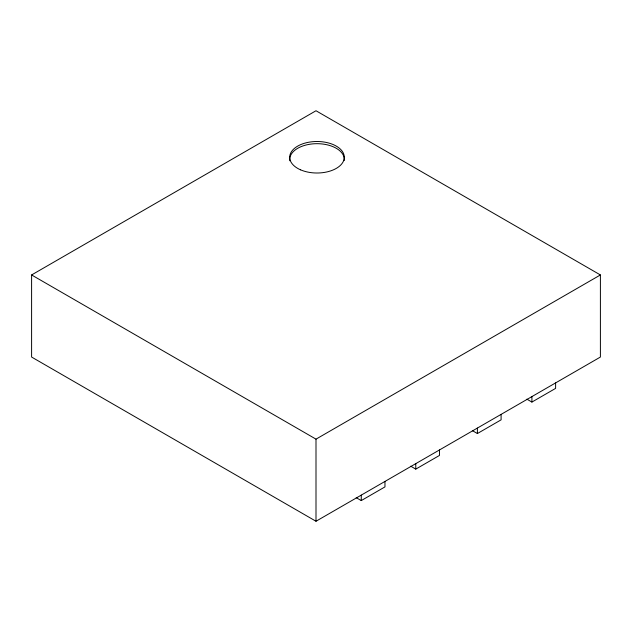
<?xml version="1.0" encoding="UTF-8"?>
<svg xmlns="http://www.w3.org/2000/svg" width="632" height="632" viewBox="0 0 632 632"><rect width="100%" height="100%" fill="white"/><g stroke="black" fill="none" stroke-linecap="round" stroke-linejoin="round"><path stroke-width="0.95" d="M31.6 274.952L316 110.75L600.4 274.952L600.4 357.048L316 521.25L31.6 357.048L31.6 274.952L316 439.145L600.4 274.952M356.219 497.668L361.267 500.584L384.967 486.901L384.967 481.426M410.729 466.203L415.777 469.118L439.477 455.435L439.477 449.96M472.349 430.629L477.397 433.536L501.097 419.853L501.097 414.379M526.859 399.155L531.907 402.07L555.607 388.388L555.607 382.913M531.907 396.596L531.907 402.07M477.397 428.062L477.397 433.536M415.777 463.643L415.777 469.118M361.267 495.109L361.267 500.584M316 439.145L316 521.25M289.812 160.789A27.287 15.753 0 0 1 316.814 143.685A27.287 15.753 0 0 1 344.219 160.575M300.532 169.818A27.287 15.753 0 0 0 344.077 159.201A27.287 15.753 0 0 0 306.386 142.737A27.287 15.753 0 0 0 300.532 169.818"/></g></svg>
